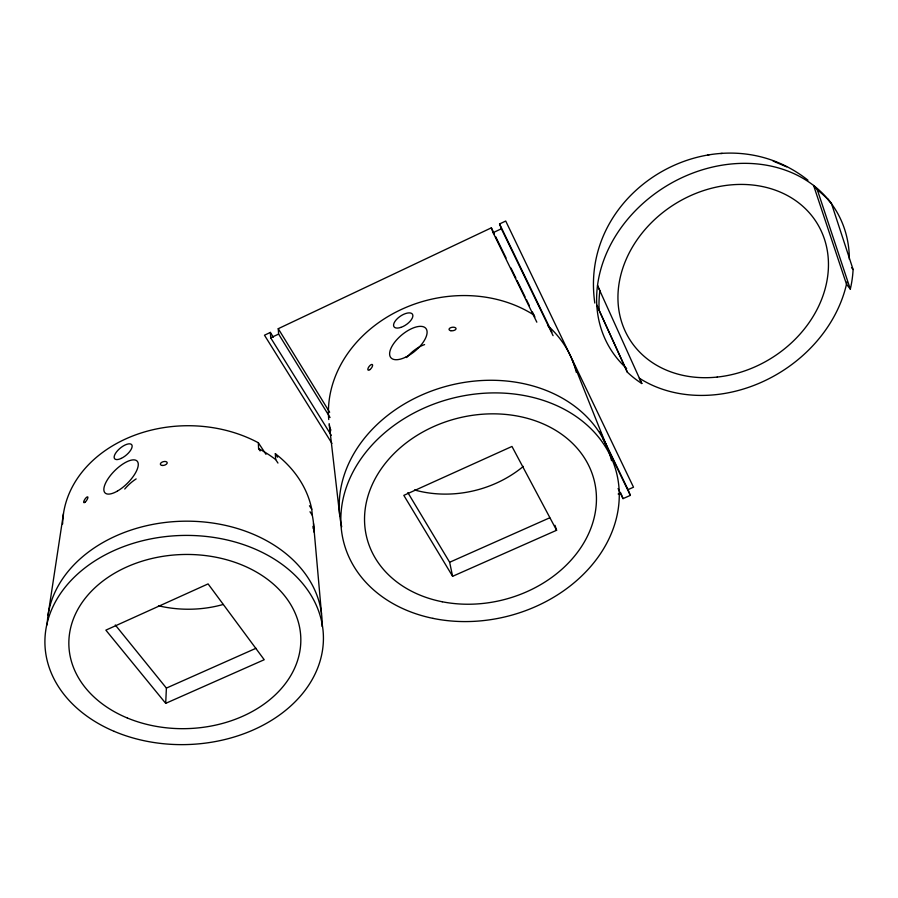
<?xml version="1.0" encoding="UTF-8"?>
<svg xmlns="http://www.w3.org/2000/svg" width="898" height="898" viewBox="0 0 898 898"><rect width="100%" height="100%" fill="white"/><g stroke="black" fill="none" stroke-linecap="round" stroke-linejoin="round"><path stroke-width="1.35" d="M165.703 703.347L105.863 630.149L208.089 583.902L264.214 659.727L165.703 703.347L166.388 688.093L115.281 624.974M48.032 615.265L63.455 513.746M273.329 337.188L270.377 332.417L264.472 335.212L331.946 443.399M330.049 417.503L278.616 334.078L278.257 328.69L491.352 227.834L494.416 234.109M553.078 335.661L501.376 228.766L499.557 223.95L505.72 221.031L633.505 487.21L628.028 489.635L630.351 495.382L623.021 498.626L618.093 488.546M331.272 435.317L270.691 337.828L278.616 334.078M536.824 322.169L493.103 232.672L501.376 228.766M166.388 688.093L255.986 648.289M555.009 525.33L556.592 530.269L452.614 576.303L449.64 562.26L549.711 517.809M618.172 494.012L620.743 492.867M807.953 180.195C717.614 108.748 578.065 188.591 594.824 303.053M720.78 153.547L722.284 153.401M707.849 154.826L709.285 154.692M786.67 166.848L773.167 161.09M827.552 198.761L831.402 203.307L853.1 269.523A133.162 109.578 -31.6 0 1 850.316 289.134L846.5 284.239L813.588 185.448L817.371 189.949A133.162 109.578 -31.6 0 1 831.402 203.307M851.551 267.604L853.1 269.523M62.624 523.983A125.361 99.375 -0.2 0 1 129.986 437.068A125.361 99.375 -0.2 0 1 258.355 442.77L258.59 448.607L260.117 450.919M258.355 442.77L265.988 454.321M258.59 448.607A126.102 99.689 -0.3 0 1 275.664 459.574L277.953 463.054M310.001 511.759L312.291 515.239A126.102 99.689 -0.3 0 1 313.862 531.986L313.323 525.914A125.361 99.375 -0.2 0 1 313.256 528.439M275.664 459.574L275.338 453.714L277.605 457.183M309.473 505.754L311.752 509.222L312.291 515.239M329.454 427.706L330.924 430.086M278.257 328.69L329.656 412.272M452.614 576.303L403.819 495.37L511.972 446.452L556.592 530.269M407.849 492.609L449.64 562.26M495.64 236.623L506.068 257.973M510.973 268.031L515.879 278.077M517.102 280.591L525.083 296.912M526.307 299.427L529.371 305.713M532.435 311.988L534.894 317.016M499.557 223.95L551.922 332.238M600.021 431.714L628.028 489.635M602.973 438.785L630.351 495.382M627.298 372.12L596.833 305.286L627.298 372.12A133.162 109.578 -31.6 0 0 641.801 383.525L639.297 378.159A132.343 109.174 -31.7 0 0 763.626 381.291A132.343 109.174 -31.7 0 0 847.039 281.77M641.801 383.525L597.529 285.586L599.886 290.615A133.162 109.578 -31.6 0 0 599.168 310.405M572.116 359.615L608.956 451.919M621.192 494.023L623.021 498.626M491.352 227.834L493.103 232.672M817.371 189.949L850.316 289.134M329.162 423.609L339.803 515.901M313.514 523.534L321.484 613.559M270.377 332.417L270.691 337.828M341.711 526.756A138.909 111.7 -14.2 0 1 450.493 385.197A138.909 111.7 -14.2 0 1 611.549 460.674M330.509 431.276A126.405 106.189 -14.2 0 1 329.341 424.833M328.735 419.557A126.405 106.189 -14.2 0 1 396.557 311.797A126.405 106.189 -14.2 0 1 533.872 315.018M547.567 325.413A126.405 106.189 -14.2 0 1 576.348 372.446M523.343 466.376A105.302 88.419 -14.2 0 1 414.494 489.96M406.614 357.561A22.562 10.417 -42.1 0 1 424.597 344.585M626.647 368.449A132.343 109.174 -31.7 0 1 679.359 178.904A132.343 109.174 -31.7 0 1 849.362 259.342M47.212 624.806A137.495 103.977 -1.6 0 1 187.873 521.177A137.495 103.977 -1.6 0 1 322.079 626.445M275.338 453.714A125.361 99.375 -0.2 0 1 311.752 509.222M124.743 489.017A22.327 8.778 -46.9 0 1 136.148 478.915M223.198 604.477A104.426 82.762 -0.2 0 1 158.475 605.78M432.948 618.363A140.762 112.441 -14.2 0 0 617.072 475.042A140.762 112.441 -14.2 0 0 390.136 428.357A140.762 112.441 -14.2 0 0 432.948 618.363M442.231 601.761A117.256 93.617 -14.2 0 0 594.431 481.395A117.256 93.617 -14.2 0 0 404.818 443.982A117.256 93.617 -14.2 0 0 442.231 601.761M405.391 357.292A22.82 10.439 -39.9 0 0 425.877 328.41A22.82 10.439 -39.9 0 0 393.818 343.395A22.82 10.439 -39.9 0 0 405.391 357.292M370.021 369.549A3.513 1.403 -52.7 0 0 372.389 364.577A3.513 1.403 -52.7 0 0 368.247 367.877A3.513 1.403 -52.7 0 0 370.021 369.549M400.912 327.388A11.169 5.152 -34.4 0 0 412.485 314.255A11.169 5.152 -34.4 0 0 396.231 319.789A11.169 5.152 -34.4 0 0 400.912 327.388M450.863 330.722A3.536 1.762 -7.4 0 0 456.049 328.612A3.536 1.762 -7.4 0 0 450.684 327.68A3.536 1.762 -7.4 0 0 450.863 330.722M717.199 377.07A110.241 90.922 -31.7 0 0 817.214 223.49A110.241 90.922 -31.7 0 0 635.189 242.628A110.241 90.922 -31.7 0 0 717.199 377.07M114.169 731.354A139.291 104.583 -1.7 0 0 323.426 638.467A139.291 104.583 -1.7 0 0 114.899 550.171A139.291 104.583 -1.7 0 0 114.169 731.354M127.348 718.007A116.022 87.084 -1.8 0 0 300.83 639.567A116.022 87.084 -1.8 0 0 126.315 567.166A116.022 87.084 -1.8 0 0 127.348 718.007M117.425 491.071A22.573 8.924 -44.8 0 0 137.461 461.516A22.573 8.924 -44.8 0 0 108.321 478.365A22.573 8.924 -44.8 0 0 117.425 491.071M85.456 501.825A3.469 1.044 -55.9 0 0 87.757 496.931A3.469 1.044 -55.9 0 0 84.109 500.601A3.469 1.044 -55.9 0 0 85.456 501.825M121.14 458.44A11.068 4.613 -39.6 0 0 131.748 444.768A11.068 4.613 -39.6 0 0 116.527 451.907A11.068 4.613 -39.6 0 0 121.14 458.44M162.403 465.467A3.513 1.863 -14.8 0 0 167.185 462.616A3.513 1.863 -14.8 0 0 161.741 462.313A3.513 1.863 -14.8 0 0 162.403 465.467"/></g></svg>
